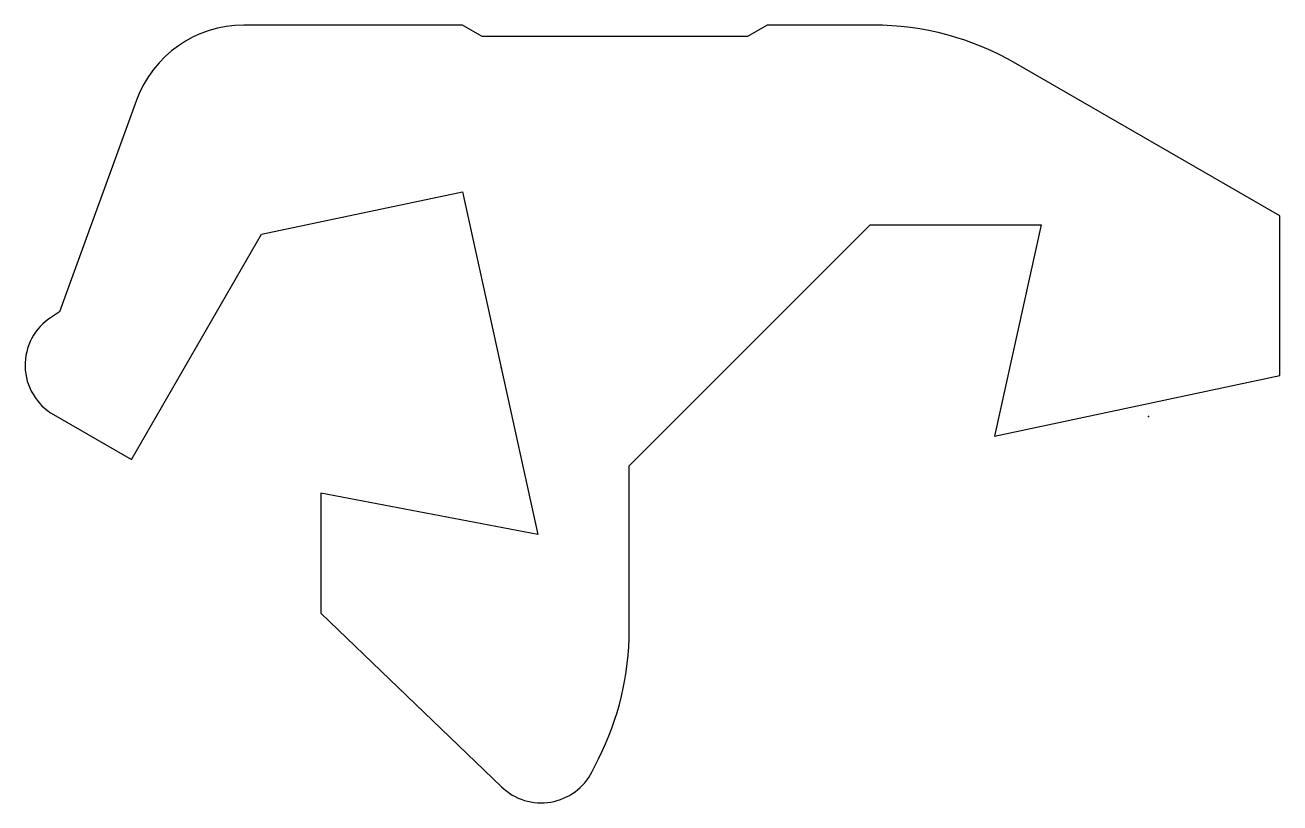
# Model space of a CAD drawing. Extents: x -98 to 12, y -34 to 34.
import ezdxf

# ---------------------------------------------------------------- set-up
doc = ezdxf.new("R2010")
doc.units = 0
doc.header["$MEASUREMENT"] = 0
doc.layers.get('0').update_dxf_attribs({"color": 5, "linetype": 'CONTINUOUS'})

msp = doc.modelspace()

# ---------------------------------------------------------------- linework, layer by layer
at = {"linetype": 'Continuous'}
for p, q in [((-60.1, 34.27), (-79.25549, 34.27)), ((-58.37, 33.27), (-60.1, 34.27)), ((-33.4, 34.27), (-35.13, 33.27)), ((-24.12778, 34.27), (-33.4, 34.27)), ((-35.13, 33.27), (-58.37, 33.27)), ((11.5, 17.57), (-11.62932, 30.92152)), ((-88.65353, 27.68713), (-95.39, 9.16)), ((-77.7, 15.97), (-60.1, 19.67)), ((-60.1, 19.67), (-53.5, -10.33)), ((-45.5, -4.33), (-24.4, 16.77)), ((-24.4, 16.77), (-9.4, 16.77)), ((-9.4, 16.77), (-13.5, -1.73)), ((11.5, 3.57), (11.5, 17.57)), ((-89.1, -3.78), (-77.7, 15.97)), ((-95.39, 9.16), (-96.11008, 8.69972)), ((-13.5, -1.73), (11.5, 3.57)), ((-95.91756, 0.15697), (-89.1, -3.78)), ((-45.5, -18.71336), (-45.5, -4.33)), ((-53.5, -10.33), (-72.5, -6.73)), ((-72.5, -6.73), (-72.5, -17.23)), ((-72.5, -17.23), (-56.67733, -32.44881)), ((-48.74844, -31.09984), (-48.18604, -29.98665))]:
    msp.add_line(p, q, dxfattribs=at)
for centre, radius, start, end in [((-79.25549, 24.27), 10, 90, 160.01874), ((-24.12778, 9.27), 25, 60.00408, 90), ((-93.41715, 4.48686), 5, 122.58736, 239.99465), ((-70.5, -18.71336), 25, 333.19652, 0), ((-53.21123, -28.84518), 5, 226.11447, 333.19651)]:
    msp.add_arc(centre, radius, start, end, dxfattribs=at)
for p in [(-56.71, 4.27), (0, 0)]:
    msp.add_point(p, dxfattribs=at)

doc.saveas('drawing.dxf')
